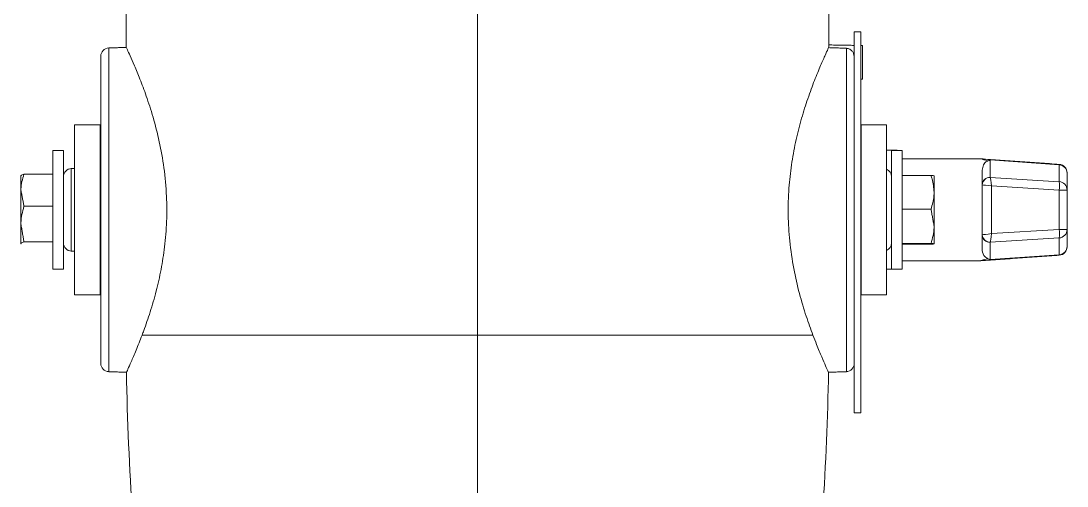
# Model space of a CAD drawing. Extents: x 12.1 to 108.7, y 1 to 80.4.
# Drawn here: x 44.35 to 52.05, y 5.99 to 9.42 of the extents above; entities that cross this region are included whole.
import ezdxf

# ---------------------------------------------------------------- set-up
doc = ezdxf.new("R2010")
doc.units = 0
doc.header["$MEASUREMENT"] = 0
doc.linetypes.add('SLD-Solid', pattern=[0])
doc.layers.add('OBJECT', color=7, linetype='CONTINUOUS')

msp = doc.modelspace()

# ---------------------------------------------------------------- linework, layer by layer
at = {"layer": 'OBJECT', "linetype": 'SLD-Solid', "lineweight": 15}
for p, q in [((47.7068, 7.1034), (47.7068, 9.4953)), ((50.479, 9.3353), (50.479, 6.5303)), ((50.527, 9.3353), (50.479, 9.3353)), ((50.527, 9.3353), (50.527, 6.5303)), ((44.9926, 6.8344), (44.9926, 9.2162)), ((50.4211, 6.8344), (50.4211, 9.214)), ((50.539, 9.2342), (50.539, 8.9863)), ((44.9347, 6.8944), (44.9347, 9.1562)), ((44.9296, 8.6516), (44.7416, 8.6516)), ((44.7416, 8.6516), (44.7416, 8.6501)), ((44.7416, 7.4001), (44.7416, 8.6501)), ((44.7416, 8.6501), (44.9296, 8.6501)), ((44.9296, 8.6516), (44.9296, 8.6501)), ((44.9347, 8.6516), (44.9296, 8.6516)), ((44.9296, 7.4001), (44.9296, 8.6501)), ((50.5296, 8.6516), (50.527, 8.6516)), ((50.7176, 8.6516), (50.5296, 8.6516)), ((50.5296, 8.6501), (50.5296, 8.6516)), ((50.5296, 8.6501), (50.5296, 7.4001)), ((50.5296, 8.6501), (50.7176, 8.6501)), ((50.7176, 8.6501), (50.7176, 8.6516)), ((50.7176, 8.6501), (50.7176, 7.4001)), ((44.5818, 8.4628), (44.5818, 7.6857)), ((44.6598, 8.4628), (44.6598, 7.6857)), ((50.7538, 8.4628), (50.7538, 7.6857)), ((50.7956, 8.4631), (50.7956, 8.4628)), ((50.8318, 8.4628), (50.8318, 7.6857)), ((51.9874, 8.3567), (51.4794, 8.3925)), ((51.4794, 8.3925), (51.4794, 8.2633)), ((44.7177, 7.7215), (44.7177, 8.3291)), ((51.4206, 8.2088), (51.4206, 8.3167)), ((51.9874, 8.3567), (51.9874, 8.3599)), ((51.9874, 8.2325), (51.9874, 8.3567)), ((44.3468, 8.1693), (44.3468, 8.2751)), ((44.5818, 8.2873), (44.3691, 8.2873)), ((50.8318, 8.2782), (51.0445, 8.2782)), ((51.0668, 8.1548), (51.0668, 8.2752)), ((51.4794, 8.2633), (51.4795, 8.2632)), ((51.4795, 8.2632), (51.9874, 8.2325)), ((52.0456, 8.2948), (52.0456, 8.2976)), ((52.0456, 8.2948), (52.0456, 8.1705)), ((44.3468, 8.1693), (44.3468, 7.9203)), ((51.4206, 7.842), (51.4206, 8.2088)), ((51.4885, 8.2007), (51.4885, 7.8501)), ((51.9885, 8.1705), (51.4885, 8.2007)), ((51.9885, 7.8803), (51.9885, 8.1705)), ((52.0456, 8.1705), (52.0456, 7.8803)), ((51.0668, 8.1548), (51.0668, 7.9048)), ((44.5818, 8.0513), (44.3691, 8.0513)), ((50.8318, 8.0313), (51.0445, 8.0313)), ((44.3468, 7.7763), (44.3468, 7.9203)), ((51.0668, 7.7753), (51.0668, 7.9048)), ((51.4885, 7.8501), (51.9885, 7.8803)), ((52.0456, 7.8803), (52.0456, 7.7565)), ((44.5818, 7.7893), (44.3691, 7.7893)), ((50.8318, 7.7784), (51.0445, 7.7784)), ((51.4206, 7.7344), (51.4206, 7.842)), ((51.4795, 7.7877), (51.4794, 7.7875)), ((51.4794, 7.7875), (51.4794, 7.6588)), ((51.9874, 7.8184), (51.4795, 7.7877)), ((51.9874, 7.6945), (51.9874, 7.8184)), ((50.8318, 7.7723), (51.0445, 7.7723)), ((52.0456, 7.7537), (52.0456, 7.7565)), ((44.5818, 7.6857), (44.5818, 7.5878)), ((44.6598, 7.6857), (44.6598, 7.5878)), ((50.7538, 7.6857), (50.7538, 7.5878)), ((50.8318, 7.6857), (50.8318, 7.5878)), ((51.4794, 7.6588), (51.9874, 7.6945)), ((51.9874, 7.6945), (51.9874, 7.6913)), ((44.9296, 7.4001), (44.7416, 7.4001)), ((44.9347, 7.4016), (44.9296, 7.4016)), ((50.5296, 7.4016), (50.527, 7.4016)), ((50.7176, 7.4001), (50.5296, 7.4001)), ((45.2384, 7.1034), (47.7068, 7.1034)), ((47.7068, 7.1034), (50.1753, 7.1034)), ((47.7068, 5.6488), (47.7068, 7.1034))]:
    msp.add_line(p, q, dxfattribs=at)
at = {"layer": 'OBJECT', "linetype": 'SLD-Solid', "lineweight": 15, "flags": 128}
for points in [[(51.9885, 8.1705), (51.9999, 8.1705), (52.0107, 8.1705), (52.0206, 8.1705), (52.0291, 8.1705), (52.0361, 8.1705), (52.0413, 8.1705), (52.0445, 8.1705), (52.0456, 8.1705)], [(51.9885, 7.8803), (51.9999, 7.8803), (52.0107, 7.8803), (52.0206, 7.8803), (52.0291, 7.8803), (52.0361, 7.8803), (52.0413, 7.8803), (52.0445, 7.8803), (52.0456, 7.8803)]]:
    msp.add_lwpolyline(points, dxfattribs=at)
at = {"layer": 'OBJECT', "linetype": 'SLD-Solid', "lineweight": 15}
for centre, radius, start, end in [((44.9947, 9.1562), 0.06, 92, 180), ((44.9301, -151.1478), 159.7994, 89.998348, 90.067587), ((50.5306, -149.5341), 158.1858, 89.932281, 90.001308), ((44.7198, 8.2691), 0.06, 92, 180), ((44.9047, 8.3657), 0.03, 326.06434, 0), ((50.6938, 8.2691), 0.06, 0, 66.70134), ((51.9833, 8.2946), 0.0623, 0.16867, 86.20112), ((51.9831, 8.2976), 0.0625, 0, 85.34043), ((51.4754, 8.2086), 0.0549, 85.83364, 179.79673), ((51.4777, 8.2074), 0.0558, 88.07503, 178.69997), ((51.7583, 8.1975), 0.2318, 353.32391, 8.68719), ((51.9833, 8.1704), 0.0623, 0.16867, 86.20112), ((51.7585, 7.8534), 0.2316, 351.30854, 6.67975), ((51.9833, 7.8805), 0.0623, 273.80009, 359.83235), ((44.7198, 7.7814), 0.06, 180, 268), ((50.6938, 7.7814), 0.06, 293.29866, 0), ((51.4754, 7.8422), 0.0549, 180.20204, 274.16536), ((51.4777, 7.8434), 0.0558, 181.29808, 271.92874), ((44.9047, 7.6849), 0.03, 0, 33.93566), ((51.9833, 7.7566), 0.0623, 273.80009, 359.83235), ((51.9831, 7.7537), 0.0625, 274.46735, 0), ((44.9947, 6.8944), 0.06, 180, 268), ((50.419, 6.8944), 0.06, 272, 0), ((63.5687, 7.1034), 18.4468, 180.84309, 184.13747), ((31.845, 7.1034), 18.4468, 356.00302, 359.15697)]:
    msp.add_arc(centre, radius, start, end, dxfattribs=at)
for centre, major_axis, ratio, start_param, end_param in [((51.4831, 8.2007), (-0.0042, 0.0629), 0.086253, 4.70644, 6.158379), ((51.4831, 8.2083), (0.0625, -0.0005), 0.013842, 3.14171, 3.347833), ((51.4831, 8.2007), (0.0625, -0.0079), 0.010762, 1.484896, 2.936836), ((51.4831, 7.8425), (0.0625, 0.0005), 0.0135, 2.935355, 3.141479), ((51.4831, 7.8501), (0.0625, 0.0079), 0.011099, 3.346307, 4.798246), ((51.4831, 7.8501), (0.0042, 0.0629), 0.086276, 3.266059, 4.717998)]:
    msp.add_ellipse(centre, major_axis=major_axis, ratio=ratio, start_param=start_param, end_param=end_param, dxfattribs=at)
for points in [[(45.1218, 9.4953), (45.1218, 9.2198)], [(50.2918, 9.2382), (50.2918, 9.4953)], [(50.479, 9.2353), (50.2918, 9.2386)], [(45.1222, 9.2207), (44.9926, 9.2162)], [(50.4211, 9.214), (50.2909, 9.2188)], [(50.539, 9.2342), (50.527, 9.2344)], [(50.527, 8.9861), (50.539, 8.9863)], [(44.6598, 8.4628), (44.5818, 8.4628)], [(50.7956, 8.4631), (50.7176, 8.4631)], [(50.8318, 8.4628), (50.7538, 8.4628)], [(51.4107, 8.4006), (50.8318, 8.4006)], [(51.9874, 8.3599), (51.4092, 8.4006)], [(44.7416, 8.3299), (44.7177, 8.3291)], [(50.5296, 8.3776), (50.527, 8.3776)], [(50.5296, 8.3349), (50.527, 8.335)], [(44.3691, 8.0513), (44.3468, 8.1693)], [(51.0445, 8.0313), (51.0668, 7.9048)], [(44.3691, 7.7893), (44.3468, 7.9203)], [(44.3496, 7.7743), (44.3468, 7.7763)], [(51.0445, 7.7784), (51.0668, 7.7753)], [(44.3468, 7.7753), (44.3474, 7.7743)], [(44.7177, 7.7215), (44.7416, 7.7206)], [(50.527, 7.7156), (50.5296, 7.7157)], [(50.527, 7.6736), (50.5296, 7.6736)], [(50.8318, 7.6506), (51.4107, 7.6506)], [(51.4092, 7.6506), (51.9874, 7.6913)], [(44.5818, 7.5878), (44.6598, 7.5878)], [(50.7176, 7.5881), (50.7538, 7.5881)], [(50.7538, 7.5878), (50.8318, 7.5878)], [(44.9926, 6.8344), (45.1248, 6.8298)], [(50.2889, 6.8298), (50.4211, 6.8344)], [(50.479, 6.5303), (50.527, 6.5303)]]:
    msp.add_open_spline(points, degree=1, dxfattribs=at)
for points, knots in [([(50.2918, 9.2382), (50.2918, 9.2383), (50.2919, 9.2407), (50.2916, 9.2338), (50.2911, 9.2229), (50.2909, 9.2188)], [0, 0, 0, 0, 0.027919, 0.625724, 1, 1, 1, 1]), ([(45.1222, 9.2198), (45.1221, 9.2201), (45.1197, 9.2253), (45.1286, 9.2063), (45.1489, 9.1622), (45.1814, 9.089), (45.2225, 8.9898), (45.2702, 8.8631), (45.3203, 8.709), (45.3664, 8.5313), (45.4021, 8.3343), (45.4206, 8.135), (45.4212, 7.9377), (45.4065, 7.7561), (45.3792, 7.5838), (45.3424, 7.4224), (45.2981, 7.2704), (45.2621, 7.1664), (45.2425, 7.1145), (45.2384, 7.1034)], [0, 0, 0, 0, 0.003812, 0.070334, 0.131788, 0.194881, 0.259233, 0.32518, 0.394757, 0.466334, 0.53566, 0.60751, 0.669225, 0.732934, 0.791824, 0.85216, 0.916452, 0.982298, 1, 1, 1, 1]), ([(50.1753, 7.1034), (50.1587, 7.1485), (50.1251, 7.2398), (50.0751, 7.4062), (50.0321, 7.5923), (50.003, 7.7879), (49.9908, 7.9886), (49.996, 8.1779), (50.0158, 8.3581), (50.0465, 8.5251), (50.0863, 8.6834), (50.1327, 8.8322), (50.1818, 8.9665), (50.2279, 9.0791), (50.2649, 9.1628), (50.2851, 9.2064), (50.2894, 9.2156), (50.2909, 9.2188)], [0, 0, 0, 0, 0.071073, 0.144128, 0.215231, 0.288714, 0.35442, 0.422427, 0.482547, 0.54425, 0.607724, 0.67269, 0.743213, 0.815694, 0.887312, 0.961367, 1, 1, 1, 1]), ([(50.479, 9.15), (50.4789, 9.1516), (50.4787, 9.1597), (50.4752, 9.1746), (50.4648, 9.193), (50.4506, 9.2054), (50.4349, 9.2125), (50.4256, 9.2135), (50.4211, 9.214)], [0, 0, 0, 0, 0.048828, 0.241452, 0.467338, 0.738044, 0.872114, 1, 1, 1, 1]), ([(51.4632, 8.3857), (51.4524, 8.3886), (51.4358, 8.3931), (51.4182, 8.3981), (51.4087, 8.4007), (51.4103, 8.4003), (51.4107, 8.4002)], [0, 0, 0, 0, 0.380213, 0.585308, 0.891558, 1, 1, 1, 1]), ([(51.4632, 8.3857), (51.4685, 8.3883), (51.4739, 8.391), (51.4793, 8.3924), (51.4794, 8.3925)], [0, 0, 0, 0, 0.982724, 1, 1, 1, 1]), ([(51.4206, 8.3167), (51.4232, 8.3306), (51.4285, 8.359), (51.4459, 8.3779), (51.4612, 8.3848), (51.4632, 8.3857)], [0, 0, 0, 0, 0.454626, 0.927986, 1, 1, 1, 1]), ([(44.3468, 8.1693), (44.3468, 8.1721), (44.3472, 8.2119), (44.3586, 8.251), (44.3691, 8.2873)], [0, 0, 0, 0, 0.0702136, 1, 1, 1, 1]), ([(44.3691, 8.2873), (44.36, 8.284), (44.3481, 8.2797), (44.3471, 8.2753), (44.3468, 8.2743)], [0, 0, 0, 0, 0.768151, 1, 1, 1, 1]), ([(51.0445, 8.2782), (51.0473, 8.2698), (51.0604, 8.2296), (51.064, 8.1878), (51.0668, 8.1548)], [0, 0, 0, 0, 0.211001, 1, 1, 1, 1]), ([(51.0668, 8.2752), (51.0668, 8.2753), (51.0665, 8.2763), (51.0551, 8.2773), (51.0445, 8.2782)], [0, 0, 0, 0, 0.070214, 1, 1, 1, 1]), ([(51.0668, 8.1548), (51.0666, 8.1451), (51.0655, 8.1033), (51.0536, 8.0626), (51.0445, 8.0313)], [0, 0, 0, 0, 0.231849, 1, 1, 1, 1]), ([(44.3468, 7.9203), (44.3468, 7.9234), (44.3472, 7.9676), (44.3586, 8.011), (44.3691, 8.0513)], [0, 0, 0, 0, 0.070214, 1, 1, 1, 1]), ([(51.0668, 7.9048), (51.0668, 7.9018), (51.0665, 7.8591), (51.0551, 7.8173), (51.0445, 7.7784)], [0, 0, 0, 0, 0.070214, 1, 1, 1, 1]), ([(44.3468, 7.7763), (44.3471, 7.7773), (44.3481, 7.7817), (44.36, 7.786), (44.3691, 7.7893)], [0, 0, 0, 0, 0.2318493, 1, 1, 1, 1]), ([(51.0668, 7.7753), (51.0668, 7.7753), (51.0665, 7.7743), (51.0551, 7.7733), (51.0445, 7.7723)], [0, 0, 0, 0, 0.0702136, 1, 1, 1, 1]), ([(51.4632, 7.6655), (51.4555, 7.6702), (51.4336, 7.6836), (51.4214, 7.71), (51.4206, 7.7319), (51.4206, 7.7344)], [0, 0, 0, 0, 0.324577, 0.922742, 1, 1, 1, 1]), ([(51.4107, 7.651), (51.4106, 7.651), (51.4105, 7.651), (51.4251, 7.6551), (51.4453, 7.6607), (51.4624, 7.6653), (51.4632, 7.6655)], [0, 0, 0, 0, 0.1999585, 0.4147645, 0.9710075, 1, 1, 1, 1]), ([(51.4794, 7.6588), (51.4793, 7.6588), (51.4739, 7.6602), (51.4685, 7.6629), (51.4632, 7.6655)], [0, 0, 0, 0, 0.017276, 1, 1, 1, 1]), ([(45.2384, 7.1034), (45.2233, 7.065), (45.1929, 6.9871), (45.1566, 6.903), (45.1327, 6.8492), (45.1224, 6.8266), (45.1245, 6.8313), (45.1249, 6.832)], [0, 0, 0, 0, 0.235911, 0.478285, 0.714338, 0.95804, 1, 1, 1, 1]), ([(50.2888, 6.832), (50.2883, 6.833), (50.2873, 6.8352), (50.2699, 6.8736), (50.2412, 6.9396), (50.2081, 7.0186), (50.1844, 7.0799), (50.1753, 7.1034)], [0, 0, 0, 0, 0.181103, 0.410973, 0.631878, 0.858466, 1, 1, 1, 1])]:
    msp.add_open_spline(points, degree=3, knots=knots, dxfattribs=at)

doc.saveas('drawing.dxf')
